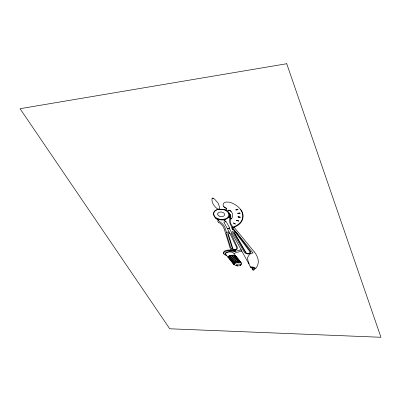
<?xml version="1.0" encoding="UTF-8"?>
<svg xmlns="http://www.w3.org/2000/svg" width="401" height="401" viewBox="0 0 401 401"><rect width="100%" height="100%" fill="white"/><g stroke="black" fill="none" stroke-linecap="round" stroke-linejoin="round"><path stroke-width="0.6" d="M217.733 214.064L217.788 213.713M240.209 217.397L240.119 217.031L238.004 216.72C238.735 217.989 242.54 217.287 237.963 216.936M219.532 209.147L219.633 208.234A13.94 9.012 23.9 0 0 219.563 206.991L218.024 203.011L214.811 199.392A11.824 7.664 23.9 0 0 213.387 198.335L213.232 198.254A1.058 0.692 23.7 0 0 212.214 198.355L212.124 198.47A13.043 8.576 22.7 0 0 212.079 201.091A13.99 9.203 22.7 0 0 212.144 201.437C212.675 203.783 214.094 205.833 215.783 207.502C218.555 211.147 223.979 207.568 227.187 211.197A5.83 3.764 22.5 0 1 228.039 211.969L229.492 213.527M254.149 269.647C253.627 271.572 251.282 268.635 252.715 269.041A3.263 1.93 19.4 0 1 253.838 269.407L254.164 269.617L254.455 268.374M252.264 269.021L252.545 267.818M237.006 262.946L236.806 262.359A4.827 2.867 20.8 0 0 236.71 262.224L231.182 255.297L229.663 255.678A7.589 4.531 20.7 0 0 228.931 256.013L228.836 256.074A5.353 3.198 20.8 0 0 228.57 256.254A3.809 2.281 20.9 0 0 228.194 256.66A2.331 1.398 21 0 0 228.094 256.926A1.454 0.867 21.1 0 0 228.134 257.332A1.103 0.657 21.1 0 0 228.249 257.512M238.53 262.775L238.059 261.658L232.861 255.181A8.271 4.937 20.6 0 0 231.838 255.221L231.166 255.432A1.068 0.642 21.1 0 1 230.485 255.587L230.219 255.502L235.728 262.369A4.601 2.747 20.4 0 0 235.883 262.535L236.575 263.031M247.502 257.813L247.327 258.5L248.961 263.507M247.577 257.587L249.302 254.69M239.928 262.891L239.968 262.62A3.223 1.92 20.5 0 0 239.432 261.647M229.136 217.643L229.392 217.242A8.421 5.429 22.6 0 0 229.447 217.136A7.975 5.138 22.6 0 0 229.828 215.392L229.462 213.873L228.51 212.475M218.685 219.558L217.913 220.67L218.46 220.705A2.622 1.659 22.6 0 1 218.781 220.816L222.485 223.838A14.581 9.108 22.9 0 1 225.282 228.5L226.585 232.695M236.43 220.239L238.5 220.771L238.49 221.106L236.43 220.239L238.49 221.106M212.159 198.395L212.174 198.37A0.902 0.591 23.7 0 1 213.272 198.259M249.487 254.505L250.815 253.532M215.001 211.026L214.435 211.628A8.777 5.634 22.5 0 0 213.698 213.232L214.119 215.698A5.459 3.499 22.7 0 0 217.061 218.375L220.289 219.357A9.624 6.2 22.8 0 0 222.194 219.497L225.793 218.766A12.105 7.814 22.9 0 0 227.422 217.753L228.801 215.708L228.505 213.182M232.786 255.267L233.492 255.216A4.642 2.782 20.7 0 1 234.39 255.352M233.698 255.472A0.802 0.481 20.8 0 0 233.888 255.487A1.193 0.722 20.9 0 0 234.349 255.382L234.39 255.357A2.952 1.774 20.8 0 1 234.891 255.497A1.804 1.083 20.8 0 1 235.507 255.783A1.198 0.722 20.7 0 1 235.783 256.003M225.056 219.512L225.578 219.262A11.444 7.383 22.9 0 0 227.818 218.009L228.154 217.773A10.912 7.038 22.8 0 0 228.996 216.655A8.195 5.283 22.6 0 0 229.362 214.896C229.703 213.362 227.673 212.49 227.974 211.137A2.15 1.398 22 0 1 228.7 210.6L228.841 210.565A2.336 1.519 22 0 1 229.462 210.52L231.086 211.292M233.377 222.926L235.277 223.989L233.512 223.066M235.141 223.848L235.051 224.129M233.923 262.289L233.723 262.404A5.403 3.203 20.4 0 0 233.547 262.52L228.57 256.254M251.086 253.397L251.367 253.282M229.663 255.678L234.675 261.963L235.247 261.793M251.592 253.201L251.988 253.096M237.643 209.177L235.808 209.743L236.104 210.099L237.943 209.533L237.643 209.177L237.943 209.533M235.973 209.944L237.808 209.377M232.63 229.638L233.577 229.462L232.7 229.703L231.462 227.467L233.507 229.392M225.357 254.69C223.974 253.492 226.184 252.154 227.317 252.013A11.739 7.023 20.7 0 1 228.62 251.743L230.976 251.668A16.496 10.17 21.5 0 0 233.828 251.688L239.843 250.089M218.064 209.387C210.806 210.465 213.187 219.588 219.813 219.608A9.303 5.985 22.8 0 0 221.743 219.858L224.926 219.512A11.539 7.444 22.9 0 0 225.177 219.442M226.67 232.73A2.461 1.539 21.6 0 1 229.247 232.154L223.813 222.009A15.524 10.02 22.9 0 0 226.204 221.638L229.743 228.044L227.332 228.415M229.768 228.064A1.378 0.872 21.6 0 0 229.327 228.505L241.287 249.998A0.642 0.391 20.4 0 0 241.312 250.229L249.813 265.612M252.159 253.061L253.061 253.011L231.758 226.771L230.485 224.665L229.743 222.48A17.714 11.383 20.6 0 1 229.778 218.72A2.216 1.424 21.7 0 1 230.059 218.43L230.831 218.299A1.83 1.173 21.8 0 1 231.457 218.62M229.302 228.525L229.031 228.57A3.163 1.985 21.7 0 0 227.352 228.44M236.239 261.617L236.891 261.517L237.447 262.249M248.59 253.938L247.041 253.863A3.699 2.261 20 0 1 246.069 253.552L244.41 252.359L232.625 232.074M239.818 213.021L237.738 213.157L237.933 213.527L240.014 213.392L239.818 213.021L240.014 213.392M237.803 213.377L239.883 213.242M229.457 250.084L232.004 250.154A21.619 12.837 20.4 0 1 234.675 250.354L235.502 250.465M237.918 261.482L238.56 261.512A4.772 2.837 20.7 0 1 238.645 261.622L238.991 262.144M223.141 219.888L222.645 219.883A9.188 5.91 22.8 0 1 219.623 219.613L219.377 219.558A3.063 1.945 22.5 0 0 219.192 219.522L219.051 219.507M240.926 249.968L241.287 249.998M234.73 265.001L234.876 265.081A4.236 2.521 20.5 0 0 236.359 265.652L236.635 265.723A4.622 2.752 20.5 0 0 237.161 265.818L237.287 265.828A3.208 1.905 20.5 0 0 237.853 265.883L238.695 265.858A6.912 4.125 20.6 0 0 239.718 265.678L240.79 265.171L240.906 264.555M237.813 265.878L237.552 265.863M237.462 265.853L236.435 265.547A0.596 0.356 20.5 0 1 236.244 265.382L236.249 264.896L236.981 264.419A5.524 3.268 20.2 0 1 237.963 264.144A6.01 3.549 20.2 0 1 238.871 264.064L240.79 264.439M224.951 209.929L225.056 209.949A2.17 1.414 22.5 0 0 226.786 209.217L226.59 208.39A1.203 0.782 22.4 0 0 225.883 207.954A3.599 2.356 22.5 0 1 223.783 206.665L223.056 205.212L223.392 203.718A6.145 4.03 22.3 0 1 224.44 202.7L225.036 202.395A7.539 4.937 22.2 0 1 226.43 202.004L229.828 202.259A16.712 10.822 22.2 0 1 235.598 204.966C240.565 207.848 244.605 214.034 242.029 219.793A23.844 15.423 22.8 0 1 240.921 221.738L239.332 223.517L236.75 225.427A31.859 20.662 23.4 0 1 232.886 227.202A1.89 1.198 21.4 0 1 233.893 227.287A0.762 0.481 21.4 0 1 234.284 227.532L234.415 227.668M218.665 209.121L219.121 209.192M226.56 255.377L225.969 255.226A2.847 1.709 21.4 0 1 223.848 254.018A2.351 1.414 21.4 0 1 223.588 253.392M253.216 267.858L254.179 268.144M234.555 263.973L233.262 263.041L228.199 256.66A1.133 0.682 21.2 0 0 228.71 256.575M234.369 264.54L233.983 264.359A2.185 1.298 20.6 0 1 233.838 264.264L233.798 264.239A3.018 1.794 20.6 0 1 233.066 263.547M229.552 232.274L229.888 232.38M235.342 263.442L234.67 263.061A3.85 2.296 20.5 0 1 234.254 262.67L229.071 256.038A0.897 0.541 21.1 0 0 229.798 255.838M223.923 209.718L220.981 209.217A10.12 6.496 22.4 0 0 218.44 209.412A11.128 7.138 22.3 0 0 215.006 211.031M252.44 268.204L252.219 268.129A3.248 1.94 19.5 0 1 250.79 267.452M253.788 267.983L253.673 267.943A5.424 3.208 19.4 0 0 252.53 267.647L251.582 267.617L251.843 267.898A2.827 1.684 19.5 0 0 252.47 268.149M229.026 217.643L230.831 218.299M255.101 267.783L254.079 267.387A9.754 5.744 19.4 0 0 252.605 266.986L250.424 266.976A1.479 0.882 19.5 0 0 250.75 267.377M219.141 216.074L220.61 216.575A4.07 2.622 22.7 0 0 222.39 216.575A4.992 3.218 22.7 0 0 223.547 216.164A5.238 3.373 22.7 0 0 224.169 215.668L224.63 214.45A2.702 1.739 22.6 0 0 221.953 212.129L221.382 212.044A4.566 2.932 22.5 0 0 217.833 213.573M238.044 262.815L237.367 262.149M234.339 264.735L233.913 264.439A3.333 1.98 20.6 0 1 233.517 264.109L225.593 254.159L225.648 253.412L226.781 252.555A8.21 4.922 20.9 0 1 228.359 252.069A8.902 5.338 20.8 0 1 229.838 251.933L231.918 252.134L233.036 252.65A1.148 0.692 21 0 1 233.237 252.846L235.853 256.084M231.417 248.485L233.232 249.592A3.584 2.19 21 0 0 234.339 249.843L235.928 249.738L236.841 249.272A4.782 2.927 21 0 0 237.302 248.75L237.422 247.522L230.941 233.131M231.482 248.53L232.004 250.154M234.014 264.079L234.274 264.289M235.036 231.913L234.7 231.718A0.927 0.581 21.2 0 0 233.748 231.973M233.828 263.928L233.532 263.683A3.825 2.276 20.6 0 1 233.031 263.166L228.094 256.926M215.096 217.327L216.655 218.796A5.935 3.799 22.6 0 0 218.365 220.024M227.773 211.703L227.658 210.715A2.226 1.449 22.1 0 1 228.099 210.325L228.5 210.184A2.286 1.484 22.1 0 1 229.277 210.149L230.856 211.061M232.545 248.61C233.562 249.933 237.337 249.958 236.79 247.628L229.943 233.487M230.841 211.016L232.289 213.227L232.64 215.994A12 7.739 22.7 0 1 231.843 218.129M223.798 206.66L224.154 207.041M229.026 213.031L229.984 214.435L230.349 216.034A8.005 5.158 22.5 0 1 229.818 217.928M235.307 262.7L234.675 261.963M234.43 227.683L234.104 227.262M234.49 227.763L254.309 251.933M240.304 209.137C245.046 213.913 243.437 222.355 237.608 225.447A31.308 20.296 23.3 0 1 233.893 227.302M235.908 256.164L240.831 262.254A3.168 1.89 20.4 0 1 241.081 262.625L241.277 262.956A3.028 1.799 20.4 0 1 241.437 263.317M241.021 263.036L241.016 262.956A2.206 1.313 20.4 0 0 240.981 262.8A3.103 1.85 20.4 0 0 240.56 262.048L235.502 255.783A1.183 0.717 20.8 0 1 235.166 255.838M234.891 255.497L239.953 261.773A3.915 2.331 20.5 0 1 240.274 262.254L240.62 262.986A1.759 1.053 20.2 0 0 240.7 263.121M234.39 255.357L239.457 261.642A2.967 1.769 20.3 0 1 239.953 261.773M233.492 255.216L238.56 261.512M231.838 255.216L236.906 261.542M233.156 262.911L233.171 262.931A2.316 1.373 20.6 0 0 233.031 263.166M235.402 262.82L235.673 263.297M235.066 231.948L249.818 251.552A1.96 1.198 20 0 1 249.928 251.723C250.61 254.174 246.279 254.079 245.437 252.339L233.768 232.264M239.277 262.58L239.006 262.169M246.244 253.066L234.625 233.106M224.735 220.209L225.598 221.773M250.424 266.976L249.863 265.728M250.59 251.577L235.437 231.377L234.555 230.871A1.82 1.143 21.2 0 0 233.457 230.811L233.217 230.881A2.261 1.424 21.2 0 0 232.745 231.176L232.56 231.858M249.141 263.978L248.981 263.562M254.354 251.968A23.975 14.441 20.7 0 1 257.437 257.322L257.803 258.434A26.471 15.915 20.9 0 1 258.234 260.891L258.259 262.094A26.842 16.14 20.9 0 1 255.763 268.354M228.42 234.41L232.886 248.605M227.698 233.718L232.164 247.973M226.284 233.467L230.765 247.718M224.279 229.041L230.801 250.149M223.588 253.392L224.259 252.023L226.4 251.021A13.143 7.86 20.7 0 1 228.334 250.66L231.778 250.685A17.704 10.947 21.6 0 0 235.297 250.419M241.557 263.908A4.586 2.732 20.5 0 1 240.379 265.427M241.472 263.432A4.1 2.441 20.5 0 1 241.517 263.753M218.645 219.608A6.035 3.87 22.7 0 1 215.593 217.808M229.322 250.084A8.717 5.238 21 0 0 224.931 250.881L224.725 250.976A5.519 3.323 21.2 0 0 223.512 253.382M218.284 222.069A1.815 1.153 22.5 0 1 217.828 220.841M218.655 222.355A1.774 1.128 22.5 0 1 218.395 222.164M218.72 222.299A12.626 7.88 22.8 0 1 224.234 229.036M234.189 253.823A10.551 6.351 20.2 0 1 235.718 252.69L241.151 251.232A3.489 2.135 20.6 0 0 241.743 251.006M227.783 233.302A1.414 0.882 21.6 0 1 229.397 233.001M239.843 250.094A3.589 2.185 20.4 0 1 240.926 249.968M229.623 213.522A6.997 4.506 22.4 0 1 230.349 218.109M235.572 250.81A3.078 1.875 21 0 1 235.417 250.946L235.091 251.161A8.14 4.972 21.3 0 1 234.68 251.382L234.49 251.467A6.672 4.07 21.2 0 1 233.833 251.698M231.858 218.139A16.306 10.531 23 0 1 230.4 219.648M230.42 219.658A16.526 10.621 20.6 0 0 230.936 223.928L232.851 227.161A3.103 1.96 21.3 0 0 232.159 227.277M219.121 216.094A2.627 1.689 22.7 0 1 217.763 214.074M218.485 219.848A5.885 3.769 22.6 0 1 216.154 218.329M255.818 268.394A1.91 1.138 19.4 0 1 254.49 268.61M228.204 217.803A1.303 0.837 21.9 0 1 228.991 217.578M224.63 220.184A1.479 0.942 22.1 0 1 225.101 219.553M223.177 219.954A2.456 1.564 22.2 0 1 224.826 220.269M224.139 207.046A3.594 2.356 22.5 0 0 226.239 208.32A1.263 0.822 22.4 0 1 226.74 208.59M253.763 268.074A1.168 0.697 19.4 0 1 254.404 268.289M252.63 267.773A1.373 0.817 19.4 0 1 253.211 267.888M228.375 257.282A1.183 0.707 21.2 0 1 228.139 257.332M250.64 251.582A3.769 2.306 20 0 1 248.55 253.868M223.918 209.743A5.86 3.779 22.5 0 1 228.55 213.177M233.547 262.52A4.601 2.747 20.5 0 0 233.713 262.72L234.415 263.422A3.935 2.326 20.8 0 1 234.595 263.612M240.56 262.043A1.113 0.662 20.3 0 1 240.795 262.219M226.405 255.161A2.536 1.524 21.3 0 1 225.342 254.705M228.565 234.004A1.599 0.997 21.5 0 1 230.029 233.648M232.735 255.236A0.927 0.556 21 0 1 231.973 255.367M234.6 232.976A0.897 0.561 21.1 0 1 235.517 232.635M286.725 63.724L20.05 108.701L169.723 328.78L380.95 337.276L286.725 63.724"/></g></svg>
